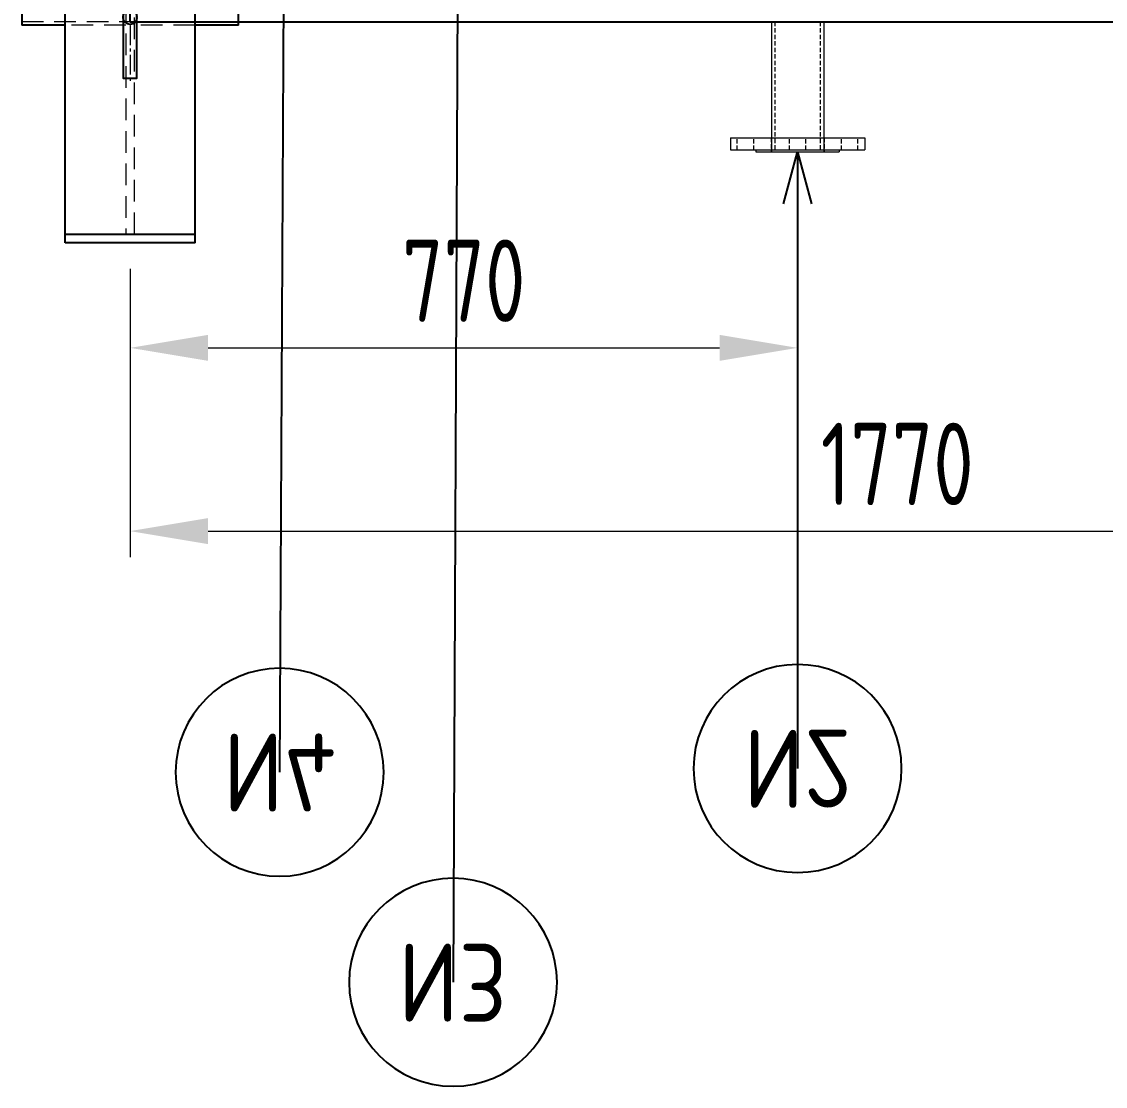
# Model space of a CAD drawing. Header units: millimetres. Extents: x -46397 to 283259, y -8690 to 23983.
# Drawn here: x 122157 to 123407, y 1750 to 2979 of the extents above; entities that cross this region are included whole.
import ezdxf
from ezdxf import colors
from ezdxf.entities.mleader import LeaderData, LeaderLine
from ezdxf.enums import TextEntityAlignment as Align
from ezdxf.math import Vec2, Vec3

# ---------------------------------------------------------------- set-up
doc = ezdxf.new("R2010")
doc.units = ezdxf.units.MM
for name, pattern in [('ACISOTGL', [3, 2, -1]), ('CENTER', [2, 1.25, -0.25, 0.25, -0.25]), ('CENTER2', [1.125, 0.75, -0.125, 0.125, -0.125]), ('HIDDEN', [0.375, 0.25, -0.125]), ('HIDDENX2', [0.75, 0.5, -0.25])]:
    doc.linetypes.add(name, pattern=pattern)
doc.layers.get('Defpoints').update_dxf_attribs({"lineweight": 0})
for name, color, linetype, lineweight in [('0-Dim', 7, 'Continuous', 0), ('2-Dashed', 50, 'ACISOTGL', 25), ('3-Centerline', 4, 'CENTER', 5), ('CHUAN NET KHUAT', 4, 'HIDDEN', 0), ('DUONGCHINH', 7, 'Continuous', 25), ('Long_AM_Visible', 30, 'Continuous', 25), ('PHANTOM 2', 8, 'Continuous', 0), ('Standard', 7, 'Continuous', 0)]:
    doc.layers.add(name, color=color, linetype=linetype, lineweight=lineweight)
doc.styles.add('GHI CHÚ 1', font='isocp_IV25.ttf', dxfattribs={"width": 0.8})
doc.styles.add('Long_Text', font='isocp.shx', dxfattribs={"width": 0.7})
doc.styles.get("Standard").update_dxf_attribs({"font": 'isocp.shx', "width": 0.8})
doc.dimstyles.new('1-30SCALE', dxfattribs={"dimtxt": 75, "dimasz": 75, "dimexe": 37.5, "dimexo": 30, "dimgap": 30, "dimtad": 1, "dimtoh": 1, "dimdec": 0, "dimdsep": 46, "dimtxsty": 'GHI CHÚ 1', "dimcen": 0.09, "dimclrd": 256, "dimclre": 256, "dimclrt": 2, "dimadec": 0, "dimazin": 0, "dimtfac": 1, "dimtdec": 0, "dimtofl": 0, "dimtmove": 0, "dimatfit": 3, "dimfxl": 1, "dimlwd": 0, "dimlwe": 0, "dimarcsym": 0})

# ---------------------------------------------------------------- blocks, each defined once
blk = doc.blocks.new('A$Cb6d5b212')
at = {"layer": 'DUONGCHINH', "color": 2, "ltscale": 10, "extrusion": (2.28848e-17, 1, 0)}
for q in [(0, 990), (1500, -990)]:
    blk.add_line((0, -990), q, dxfattribs=at)
blk = doc.blocks.new('*U1680')
at = {"layer": '3-Centerline', "color": 0, "linetype": 'CENTER2', "ltscale": 30, "transparency": 16777216}
blk.add_line((-116.5, 0), (116.5, 0), dxfattribs=at)
blk = doc.blocks.new('*U1678')
blk.add_lwpolyline([(-113, 8), (113, 8), (113, -8), (-113, -8)], close=True)
for centre, start, end in [((-43, 0), 90, 270), ((43, 0), 270, 90)]:
    blk.add_arc(centre, 8, start, end)
at = {"layer": '2-Dashed', "ltscale": 3}
for centre, start, end in [((-43, 0), 270, 90), ((43, 0), 90, 270)]:
    blk.add_arc(centre, 8, start, end, dxfattribs=at)
at = {"layer": '3-Centerline', "linetype": 'CENTER2', "ltscale": 30}
blk.add_blockref('*U1680', (0, 0), dxfattribs=at)
blk = doc.blocks.new('SAD1-1')
at = {"color": 8, "linetype": 'Continuous', "lineweight": 0, "ltscale": 10, "extrusion": (2.28848e-17, 1, 0)}
for p, q in [((0, 609.6), (0, 611.1)), ((250, 609.6), (0, 609.6)), ((250, 611.1), (250, 609.6)), ((50, 491.1), (50, 493))]:
    blk.add_line(p, q, dxfattribs=at)
at = {"layer": 'CHUAN NET KHUAT', "ltscale": 100, "extrusion": (2.28848e-17, 1, 0)}
for p, q in [((120, 473.8), (120, 475.4)), ((120, 475.4), (130, 475.4)), ((130, 473.8), (130, 475.4)), ((120, 473.8), (120, -245)), ((130, 473.8), (120, 473.8)), ((130, -245), (130, 473.8)), ((120, 100.2), (50, 100.2)), ((200, 100.2), (130, 100.2)), ((120, 97.2), (50, 97.2)), ((200, 97.2), (130, 97.2)), ((120, 21.3), (50, 21.3)), ((120, 20), (50, 20)), ((200, 21.3), (130, 21.3)), ((200, 20), (130, 20)), ((250, 0), (0, 0)), ((120, -4), (50, -4)), ((200, -4), (130, -4))]:
    blk.add_line(p, q, dxfattribs=at)
at = {"layer": 'DUONGCHINH', "extrusion": (2.28848e-17, 1, 0)}
for p, q in [((250, 611.1), (0, 611.1)), ((0, 609.6), (0, -4)), ((250, -4), (250, 609.6)), ((200, 493), (50, 493)), ((50, -245), (50, 491.1)), ((200, 491.1), (50, 491.1)), ((200, 491.1), (200, 493)), ((200, -245), (200, 491.1)), ((50, -4), (0, -4)), ((250, -4), (200, -4)), ((50, -245), (200, -245)), ((50, -255), (50, -245)), ((200, -255), (200, -245)), ((200, -255), (50, -255))]:
    blk.add_line(p, q, dxfattribs=at)
at = {"xscale": -1, "rotation": 90}
blk.add_blockref('*U1678', (125, 47.7), dxfattribs=at)
blk = doc.blocks.new('WQU EUIQUWE QWEQWE')
at = {"color": 2, "linetype": 'Continuous', "lineweight": 0, "ltscale": 10, "extrusion": (-2.22045e-16, 1, 0)}
for p, q in [((5800.1, -990), (5739.8, -990)), ((5739.8, -990), (5739.8, -1140)), ((5800.1, -990), (5800.1, -1140)), ((5692.5, -1124), (5847.5, -1124)), ((5692.5, -1124), (5692.5, -1138)), ((5847.5, -1124), (5847.5, -1138)), ((5692.5, -1138), (5847.5, -1138)), ((5722, -1138), (5722, -1140)), ((5722, -1140), (5818, -1140)), ((5818, -1138), (5818, -1140))]:
    blk.add_line(p, q, dxfattribs=at)
at = {"color": 1, "linetype": 'HIDDENX2', "lineweight": 0, "ltscale": 10, "extrusion": (-2.22045e-16, 1, 0)}
for p, q in [((5743.8, -990), (5743.8, -1140)), ((5796.2, -990), (5796.2, -1140)), ((5700.5, -1138), (5700.5, -1124)), ((5719.5, -1138), (5719.5, -1124)), ((5739.4, -1124), (5739.4, -1140)), ((5760.5, -1138), (5760.5, -1124)), ((5779.5, -1138), (5779.5, -1124)), ((5800.5, -1124), (5800.5, -1140)), ((5820.5, -1138), (5820.5, -1124)), ((5839.5, -1138), (5839.5, -1124))]:
    blk.add_line(p, q, dxfattribs=at)
blk = doc.blocks.new('_TagCircle')
at = {"color": 0, "linetype": 'ByBlock', "lineweight": -2, "transparency": 16777216}
blk.add_circle((0, 0), 4, dxfattribs=at)
at = {"layer": 'Long_AM_Visible', "color": 0, "transparency": 16777216, "style": 'Long_Text'}
blk.add_attdef('TAGNUMBER', text='', height=3, dxfattribs=at).set_placement((0, -1.5), align=Align.CENTER)
blk = doc.blocks.new('_Open30')
at = {"color": 0, "linetype": 'ByBlock', "lineweight": -2}
for p, q in [((-1, 0.268), (0, 0)), ((0, 0), (-1, -0.268)), ((0, 0), (-1, 0))]:
    blk.add_line(p, q, dxfattribs=at)
blk = doc.blocks.new('*D503')
at = {"layer": 'Defpoints', "color": 0, "transparency": 16777216}
for p in [(124051.6, 2828.6, -1.5), (122281.6, 2723.6, -1.5), (124051.6, 2390.9)]:
    blk.add_point(p, dxfattribs=at)
at = {"layer": 'PHANTOM 2', "linetype": 'Continuous', "lineweight": 0, "transparency": 16777216}
for p, q in [((124051.6, 2798.6), (124051.6, 2360.9)), ((122281.6, 2693.6), (122281.6, 2360.9)), ((122371.6, 2390.9), (123961.6, 2390.9))]:
    blk.add_line(p, q, dxfattribs=at)
at = {"layer": 'PHANTOM 2', "transparency": 16777216}
for points in [[(122371.6, 2405.9), (122371.6, 2375.9), (122281.6, 2390.9)], [(123961.6, 2405.9), (123961.6, 2375.9), (124051.6, 2390.9)]]:
    blk.add_solid(points, dxfattribs=at)
at = {"layer": 'PHANTOM 2', "color": 2, "transparency": 16777216, "insert": (123166.6, 2468.4), "char_height": 95, "attachment_point": 5, "style": 'GHI CHÚ 1'}
blk.add_mtext('1770', dxfattribs=at)
blk = doc.blocks.new('*D526')
at = {"layer": 'Defpoints', "color": 0, "transparency": 16777216}
for p in [(123051.6, 2828.6, -1.5), (122281.6, 2723.6, -1.5), (123051.6, 2602.3)]:
    blk.add_point(p, dxfattribs=at)
at = {"layer": 'PHANTOM 2', "linetype": 'Continuous', "lineweight": 0, "transparency": 16777216}
for p, q in [((123051.6, 2798.6), (123051.6, 2572.3)), ((122281.6, 2693.6), (122281.6, 2572.3)), ((122371.6, 2602.3), (122961.6, 2602.3))]:
    blk.add_line(p, q, dxfattribs=at)
at = {"layer": 'PHANTOM 2', "transparency": 16777216}
for points in [[(122371.6, 2617.3), (122371.6, 2587.3), (122281.6, 2602.3)], [(122961.6, 2617.3), (122961.6, 2587.3), (123051.6, 2602.3)]]:
    blk.add_solid(points, dxfattribs=at)
at = {"layer": 'PHANTOM 2', "color": 2, "transparency": 16777216, "insert": (122666.6, 2679.8), "char_height": 95, "attachment_point": 5, "style": 'GHI CHÚ 1'}
blk.add_mtext('770', dxfattribs=at)

msp = doc.modelspace()

# ---------------------------------------------------------------- block references
msp.add_blockref('SAD1-1', (122156.62, 2978.61, -1.5))
at = {"layer": 'Standard'}
for name, p in [('WQU EUIQUWE QWEQWE', (117281.62, 3968.61, -1.5)), ('A$Cb6d5b212', (122281.62, 3968.61, -1.5))]:
    msp.add_blockref(name, p, dxfattribs=at)

# ---------------------------------------------------------------- dimensions: what is measured, and where the dimension line sits
at = {"layer": 'PHANTOM 2'}
for base, p2, picture, middle in [((124051.62, 2390.94), (124051.62, 2828.61, -1.5), '*D503', (123166.62, 2468.44)), ((123051.62, 2602.25), (123051.62, 2828.61, -1.5), '*D526', (122666.62, 2679.75))]:
    dim = msp.add_linear_dim(base=base, p1=(122281.62, 2723.61, -1.5), p2=p2, dimstyle='1-30SCALE', override={"dimtxt": 95, "dimasz": 90, "dimexe": 30, "dimtmove": 1}, dxfattribs=at)
    dim.commit()
    dim.dimension.update_dxf_attribs({"geometry": picture, "text_midpoint": middle})

# ---------------------------------------------------------------- leaders
at = {"layer": '0-Dim', "color": 6}
ml = msp.add_multileader_block('Standard', dxfattribs=at)
ml.set_content('_TagCircle', color=6, scale=-30)
ml.set_attribute('TAGNUMBER', 'N4', width=0)
ml.set_leader_properties(color=5)
ml.set_arrow_properties(name='OPEN30')
ml.build(insert=Vec2(0, 0))
ml.multileader.update_dxf_attribs({"has_dogleg": 0, "text_left_attachment_type": 6, "text_right_attachment_type": 6, "dogleg_length": 0.36, "arrow_head_size": 60, "block_connection_type": 1})
ctx = ml.context
ctx.base_point, ctx.char_height, ctx.arrow_head_size, ctx.landing_gap_size, ctx.plane_origin = Vec3(122454.2, 2112.72, -1.5), 56, 60, 1.4, Vec3(122811.24, 2440.96, -1.5)
ctx.left_attachment, ctx.right_attachment, ctx.attachment_type = 6, 6, 1
notes = []
notes.append((ctx, [(0, (1, 1, 0), (122454.56, 2112.72, -1.5), (-1, 0), 0.36, [(0, [(122461.62, 3558.61, -1.5)], 0, [])])]))
ctx.block.insert, ctx.block.rotation, ctx.block.scale = Vec3(122454.2, 2112.72, -1.5), 3.1415927, Vec3(-30, 30, 30)
ml = msp.add_multileader_block('Standard', dxfattribs=at)
ml.set_content('_TagCircle', color=6, scale=-30)
ml.set_attribute('TAGNUMBER', 'N3', width=0)
ml.set_leader_properties(color=5)
ml.set_arrow_properties(name='OPEN30')
ml.build(insert=Vec2(0, 0))
ml.multileader.update_dxf_attribs({"has_dogleg": 0, "text_left_attachment_type": 6, "text_right_attachment_type": 6, "dogleg_length": 0.36, "arrow_head_size": 60, "block_connection_type": 1})
ctx = ml.context
ctx.base_point, ctx.char_height, ctx.arrow_head_size, ctx.landing_gap_size, ctx.plane_origin = Vec3(122654.2, 1870.38, -1.5), 56, 60, 1.4, Vec3(123011.24, 2440.96, -1.5)
ctx.left_attachment, ctx.right_attachment, ctx.attachment_type = 6, 6, 1
notes.append((ctx, [(0, (1, 1, 0), (122654.56, 1870.38, -1.5), (-1, 0), 0.36, [(0, [(122661.62, 3558.61, -1.5)], 0, [])])]))
ctx.block.insert, ctx.block.rotation, ctx.block.scale = Vec3(122654.2, 1870.38, -1.5), 3.1415927, Vec3(-30, 30, 30)
ml = msp.add_multileader_block('Standard', dxfattribs=at)
ml.set_content('_TagCircle', color=6, scale=-30)
ml.set_attribute('TAGNUMBER', 'N2', width=0)
ml.set_leader_properties(color=5)
ml.set_arrow_properties(name='OPEN30')
ml.build(insert=Vec2(0, 0))
ml.multileader.update_dxf_attribs({"has_dogleg": 0, "text_left_attachment_type": 6, "text_right_attachment_type": 6, "dogleg_length": 0.36, "arrow_head_size": 60, "block_connection_type": 1})
ctx = ml.context
ctx.base_point, ctx.char_height, ctx.arrow_head_size, ctx.landing_gap_size, ctx.plane_origin = Vec3(123051.62, 2117.02, -1.5), 56, 60, 1.4, Vec3(123408.65, 2445.26, -1.5)
ctx.left_attachment, ctx.right_attachment, ctx.attachment_type = 6, 6, 1
notes.append((ctx, [(1, (1, 1, 0), (123051.26, 2117.02, -1.5), (1, 0), 0.36, [(0, [(123051.62, 2828.61, -1.5)], 0, [])])]))
ctx.block.insert, ctx.block.rotation, ctx.block.scale = Vec3(123051.62, 2117.02, -1.5), 3.1415927, Vec3(-30, 30, 30)
for ctx, leaders in notes:
    for number, flags, end, landing, length, lines in leaders:
        leader = LeaderData()
        leader.index, (leader.has_last_leader_line, leader.has_dogleg_vector, leader.attachment_direction) = number, flags
        leader.last_leader_point, leader.dogleg_vector, leader.dogleg_length = Vec3(end), Vec3(landing), length
        for number, points, colour, breaks in lines:
            line = LeaderLine()
            line.index, line.vertices, line.color, line.breaks = number, Vec3.list(points), colors.encode_raw_color(colour), breaks
            leader.lines.append(line)
        ctx.leaders.append(leader)

doc.saveas('drawing.dxf')
